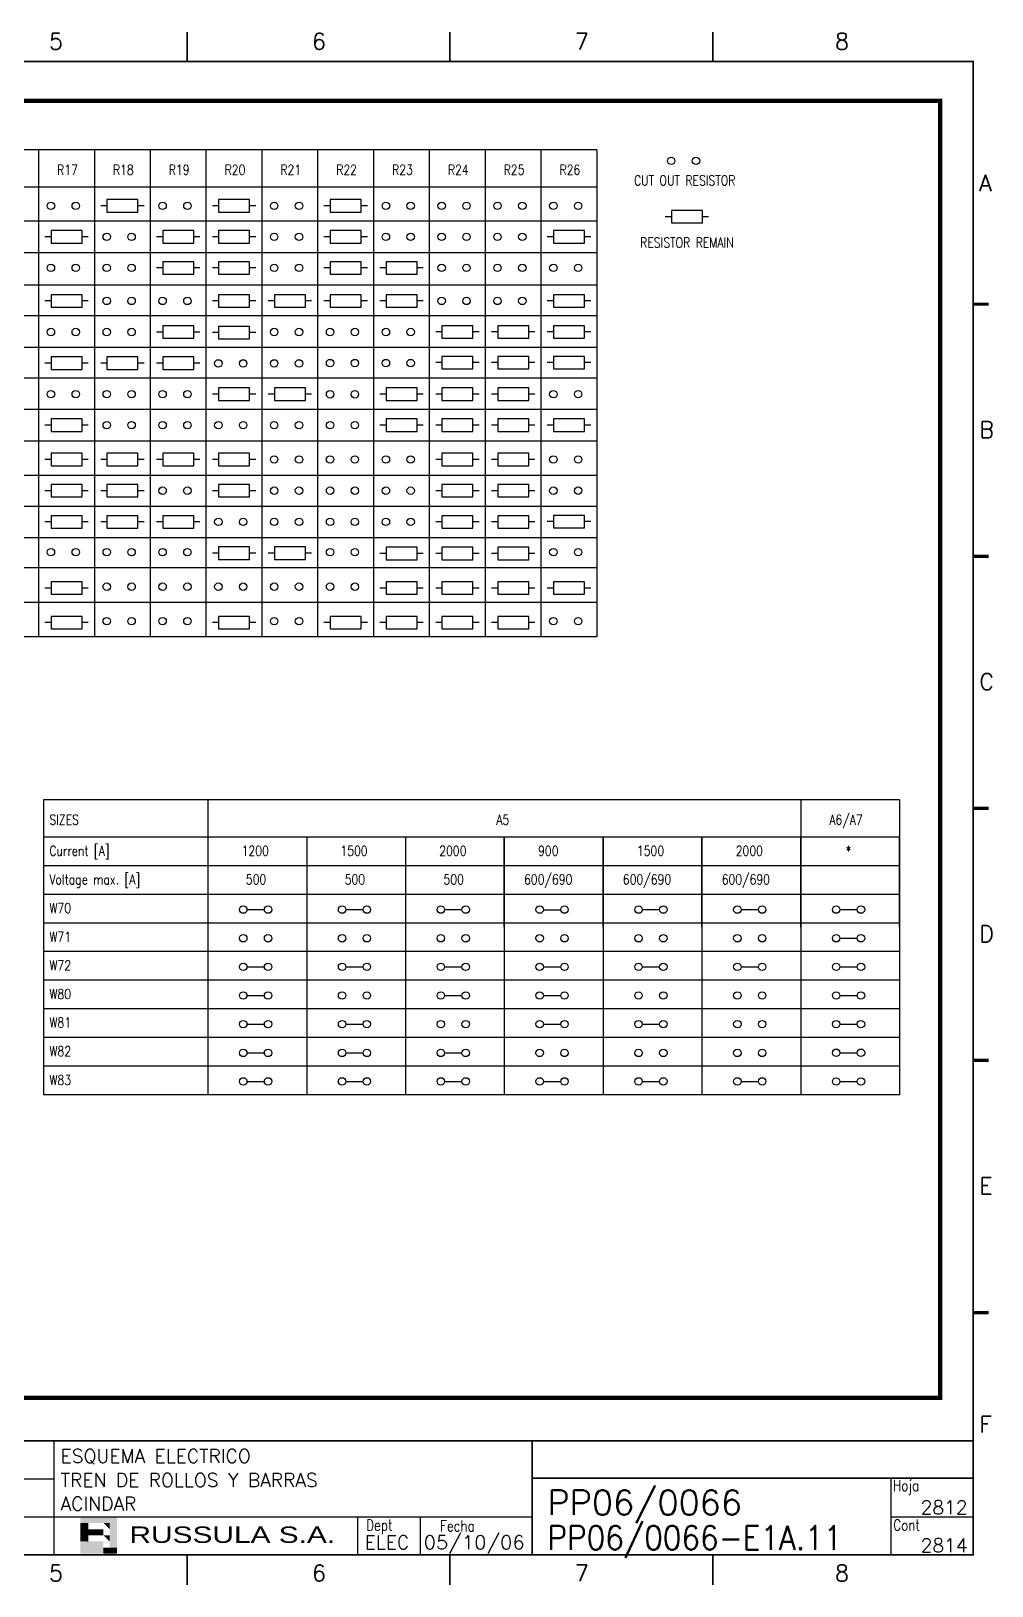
# Model space of a CAD drawing. Extents: x 415 to 809, y 5 to 291.
# Drawn here: x 632.2 to 809.1, y 4.9 to 291 of the extents above; entities that cross this region are included whole.
import ezdxf
from ezdxf.enums import TextEntityAlignment as Align

# ---------------------------------------------------------------- set-up
doc = ezdxf.new("R2010")
doc.units = 0
doc.header["$LTSCALE"] = 10
doc.header["$MEASUREMENT"] = 0
doc.linetypes.add('DASHDOT', pattern=[1, 0.5, -0.25, 0, -0.25])
for name, color, linetype in [('1', 7, 'CONTINUOUS'), ('10', 5, 'CONTINUOUS'), ('2', 7, 'CONTINUOUS'), ('25', 3, 'CONTINUOUS'), ('35', 2, 'CONTINUOUS'), ('DIBUJO', 7, 'CONTINUOUS')]:
    doc.layers.add(name, color=color, linetype=linetype)
doc.styles.add('ABBSTYLE', font='ROMANS.SHX', dxfattribs={"width": 0.8})
doc.styles.add('HELVETICA', font='HELV.SHX')
doc.styles.add('LABEL', font='SIMPLEX', dxfattribs={"width": 0.8, "height": 4})
doc.styles.add('ROMANS', font='ROMANS.SHX')

# ---------------------------------------------------------------- blocks, each defined once
blk = doc.blocks.new('newcajec')
at = {"layer": '1'}
for p, q in [((215.2, 20.8), (215.2, 0)), ((179.4, 13.87), (215.2, 13.87)), ((368, 14.06), (368, 0)), ((179.4, 6.93), (267.63, 6.93)), ((267.63, 6.93), (302.5, 6.93)), ((270.63, 6.91), (270.63, 0)), ((282.07, 6.93), (282.07, 0)), ((368, 6.93), (383, 6.93))]:
    blk.add_line(p, q, dxfattribs=at)
for points in [[(239.5, 272.5, 0.3, 0.3, 0), (239.5, 277.91, 0.3, 0.3, 0)], [(287.5, 272.5, 0.3, 0.3, 0), (287.5, 277.91, 0.3, 0.3, 0)], [(335.5, 272.5, 0.3, 0.3, 0), (335.5, 277.91, 0.3, 0.3, 0)], [(383.01, 228.23, 0.6, 0.6, 0), (385.82, 228.23, 0.6, 0.6, 0)], [(383.01, 182.23, 0.6, 0.6, 0), (385.82, 182.23, 0.6, 0.6, 0)], [(383.01, 136.23, 0.6, 0.6, 0), (385.82, 136.23, 0.6, 0.6, 0)], [(383.01, 90.23, 0.6, 0.6, 0), (385.82, 90.23, 0.6, 0.6, 0)], [(383.01, 44.23, 0.6, 0.6, 0), (385.82, 44.23, 0.6, 0.6, 0)], [(383, 20.8, 0.3, 0.3, 0), (179.4, 20.8, 0.3, 0.3, 0), (179.4, 0, 0.3, 0.3, 0)], [(302.5, 20.8, 0.3, 0.3, 0), (302.5, 0, 0.3, 0.3, 0)], [(302.5, 14, 0.3, 0.3, 0), (383, 14, 0.3, 0.3, 0)], [(239.5, -5.5, 0.3, 0.3, 0), (239.5, -0.09, 0.3, 0.3, 0)], [(287.5, -5.5, 0.3, 0.3, 0), (287.5, -0.09, 0.3, 0.3, 0)], [(335.5, -5.5, 0.3, 0.3, 0), (335.5, -0.09, 0.3, 0.3, 0)]]:
    blk.add_lwpolyline(points, format="xyseb", dxfattribs=at)
at = {"layer": '1', "const_width": 0.3}
blk.add_lwpolyline([(0, 0), (0, 272.5), (383, 272.5), (383, 0)], close=True, dxfattribs=at)
at = {"layer": '2', "color": 14}
for p, q in [((221.42, 4.69), (221.42, 5.81)), ((221.42, 2.47), (221.42, 3.58))]:
    blk.add_line(p, q, dxfattribs=at)
for points in [[(220.05, 5.81), (220.05, 6.92), (226.74, 5.81), (226.74, 6.92)], [(221.42, 2.47), (220.05, 2.47), (221.42, 5.81), (220.05, 5.81)], [(224.25, 5.81), (225.37, 5.81), (225.37, 4.69)], [(225.37, 5.81), (226.74, 5.81), (225.37, 1.35), (226.74, 1.35)], [(221.42, 4.69), (224.25, 4.69), (221.42, 3.58), (224.25, 3.58)], [(224.25, 3.58), (225.37, 3.58), (225.37, 2.47)], [(224.25, 0.24), (224.25, 2.47), (220.05, 0.24), (220.05, 2.47)], [(226.74, 1.35), (226.74, 0.24), (224.25, 1.35), (224.25, 0.24)]]:
    blk.add_solid(points, dxfattribs=at)
at = {"layer": '1', "style": 'ROMANS'}
for s, p in [('5', (214.29, 274.68)), ('6', (262.29, 274.68)), ('7', (310.29, 274.68)), ('8', (357.79, 274.68)), ('A', (384.13, 248.84)), ('B', (384.13, 203.84)), ('C', (384.13, 157.84)), ('D', (384.13, 111.84)), ('E', (384.13, 65.84)), ('F', (384.13, 22.34)), ('5', (214.29, -4.82)), ('6', (262.29, -4.82)), ('7', (310.29, -4.82)), ('8', (357.79, -4.82))]:
    blk.add_text(s, height=3, dxfattribs=at).set_placement(p)
at = {"layer": '1', "style": 'LABEL', "width": 0.8}
for s, p in [('Hoja', (368.38, 11.66)), ('Fecha', (285.71, 4.3)), ('Cont', (368.43, 4.46))]:
    blk.add_text(s, height=2, dxfattribs=at).set_placement(p)
blk.add_text('Dept', height=2, dxfattribs=at).set_placement((274.61, 4.44), align=Align.CENTER)
at = {"layer": '10', "style": 'ROMANS'}
for tag, p in [('REV41', (3.5, 18.74)), ('REV43', (77.7, 18.74)), ('REV31', (3.5, 14.58)), ('REV33', (77.7, 14.58)), ('REV21', (3.5, 10.42)), ('REV23', (77.7, 10.42)), ('REV11', (3.5, 6.27)), ('REV13', (77.7, 6.27))]:
    blk.add_attdef(tag, text='', height=2.5, dxfattribs=at).set_placement(p, align=Align.MIDDLE)
for tag, p, height in [('REV42', (8, 17.49), 2.5), ('SHEETNAME1', (100.5, 15.83), 2.5), ('DESIGNCHECK', (180.74, 14.83), 2.5), ('DOCUMENTTYPE', (216.43, 16.8), 2.5), ('NOTA', (305.32, 15.8), 3), ('REV32', (8, 13.33), 2.5), ('OBJECT', (216.43, 12.4), 2.5), ('REV22', (8, 9.17), 2.5), ('SHEETNAME2', (100.5, 11.67), 2.5), ('ORDER', (305.32, 7.3), 4.5), ('SHEETNAME3', (100.5, 7.51), 2.5), ('DRAWINGCHECK', (180.53, 7.71), 2.5), ('CUSTOMER', (216.43, 8.08), 2.5), ('REV12', (8, 5.01), 2.5), ('SHEETNAME4', (100.5, 3.35), 2.5), ('USER', (180.63, 0.71), 2.5), ('DEPARTMENT', (271.93, 1.05), 2.5), ('DOCUMENT_ID', (305.32, 0.93), 4.4)]:
    blk.add_attdef(tag, p, '', height=height, dxfattribs=at)
for tag, width, p, p2 in [('REV44', 1.221199, (84.53, 17.49), (98.48, 17.49)), ('REV34', 1.221199, (84.53, 13.33), (98.48, 13.33)), ('REV24', 1.221199, (84.53, 9.17), (98.48, 9.17)), ('REV14', 1.221199, (84.53, 5.01), (98.48, 5.01)), ('CREATED2', 7.039915, (282.71, 1.05), (301.14, 1.05))]:
    blk.add_attdef(tag, text='', height=2.5, dxfattribs=dict(at, width=width)).set_placement(p, p2, align=Align.FIT)
for tag, p in [('SHEET', (382, 7.43)), ('NEXTSHEET', (382, 0.5))]:
    blk.add_attdef(tag, text='', height=2.5, dxfattribs=at).set_placement(p, align=Align.RIGHT)
at = {"layer": 'DIBUJO', "color": 14, "style": 'HELVETICA', "width": 1.3}
blk.add_text('RUSSULA S.A.', height=3, dxfattribs=at).set_placement((229, 2.19))

msp = doc.modelspace()

# ---------------------------------------------------------------- linework, layer by layer
at = {"layer": '2', "color": 2}
for p, q in [((736.36, 192.2), (736.36, 179.5)), ((664.77, 149.53), (664.77, 95.27)), ((773.91, 149.53), (773.91, 95.27)), ((682.96, 142.68), (682.96, 95.27)), ((701.15, 142.68), (701.15, 95.27)), ((719.34, 142.68), (719.34, 95.27)), ((719.34, 142.68), (719.34, 126.09)), ((719.34, 126.09), (719.34, 142.68)), ((737.53, 142.68), (737.53, 95.27)), ((737.53, 142.68), (737.53, 126.09)), ((737.53, 126.09), (737.53, 142.68)), ((755.72, 142.68), (755.72, 95.27)), ((755.72, 142.68), (755.72, 126.09)), ((755.72, 126.09), (755.72, 142.68)), ((773.91, 142.68), (773.91, 95.27)), ((773.91, 142.68), (773.91, 126.09)), ((773.91, 126.09), (773.91, 142.68)), ((792.1, 142.68), (792.1, 126.09)), ((792.1, 126.09), (792.1, 142.68))]:
    msp.add_line(p, q, dxfattribs=at)
at = {"layer": '2', "color": 3, "linetype": 'DASHDOT'}
msp.add_lwpolyline([(422.79, 278.14, 0.804, 0.804, 0), (799.59, 278.14, 0.804, 0.804, 0), (799.59, 39.49, 0.804, 0.804, 0), (422.79, 39.49, 0.804, 0.804, 0), (422.79, 278.14, 0.804, 0.804, 0)], format="xyseb", dxfattribs=at)
at = {"layer": '25', "color": 1}
for p, q in [((656.46, 247.42), (655.31, 247.42)), ((662.17, 248.56), (656.46, 248.56)), ((656.46, 248.56), (656.46, 246.28)), ((656.46, 246.28), (662.17, 246.28)), ((662.17, 246.28), (662.17, 248.56)), ((663.31, 247.42), (662.17, 247.42)), ((666.73, 247.42), (665.59, 247.42)), ((672.44, 248.56), (666.73, 248.56)), ((666.73, 248.56), (666.73, 246.28)), ((666.73, 246.28), (672.44, 246.28)), ((672.44, 246.28), (672.44, 248.56)), ((673.58, 247.42), (672.44, 247.42)), ((687.29, 247.42), (686.14, 247.42)), ((693, 248.56), (687.29, 248.56)), ((687.29, 248.56), (687.29, 246.28)), ((687.29, 246.28), (693, 246.28)), ((693, 246.28), (693, 248.56)), ((694.14, 247.42), (693, 247.42)), ((697.56, 247.42), (696.42, 247.42)), ((703.27, 248.56), (697.56, 248.56)), ((697.56, 248.56), (697.56, 246.28)), ((697.56, 246.28), (703.27, 246.28)), ((703.27, 246.28), (703.27, 248.56)), ((704.41, 247.42), (703.27, 247.42))]:
    msp.add_line(p, q, dxfattribs=at)
for centre in [(635.87, 247.42), (640.44, 247.42), (646.15, 247.42), (650.72, 247.42), (676.98, 247.42), (681.55, 247.42), (707.81, 247.42), (712.38, 247.42), (718.09, 247.42), (722.66, 247.42), (728.37, 247.42), (732.93, 247.42)]:
    msp.add_circle(centre, 0.685, dxfattribs=at)
at = {"layer": '35'}
for p, q in [((736.36, 269.13), (450.89, 269.13)), ((736.37, 269.13), (450.9, 269.13)), ((633.59, 269.13), (633.59, 179.5)), ((643.87, 269.13), (643.87, 179.5)), ((654.14, 269.13), (654.14, 179.5)), ((664.42, 269.13), (664.42, 179.5)), ((674.7, 269.13), (674.7, 179.5)), ((684.97, 269.13), (684.97, 179.5)), ((695.25, 269.13), (695.25, 179.5)), ((705.53, 269.13), (705.53, 179.5)), ((715.81, 269.13), (715.81, 179.5)), ((726.08, 269.13), (726.08, 179.5)), ((736.36, 269.13), (736.36, 192.2)), ((736.36, 262.28), (450.89, 262.28)), ((646.18, 258.84), (645.04, 258.84)), ((651.89, 259.98), (646.18, 259.98)), ((646.18, 259.98), (646.18, 257.69)), ((646.18, 257.69), (651.89, 257.69)), ((651.89, 257.69), (651.89, 259.98)), ((653.03, 258.84), (651.89, 258.84)), ((666.73, 258.84), (665.59, 258.84)), ((672.44, 259.98), (666.73, 259.98)), ((666.73, 259.98), (666.73, 257.69)), ((666.73, 257.69), (672.44, 257.69)), ((672.44, 257.69), (672.44, 259.98)), ((673.58, 258.84), (672.44, 258.84)), ((687.29, 258.84), (686.14, 258.84)), ((693, 259.98), (687.29, 259.98)), ((687.29, 259.98), (687.29, 257.69)), ((687.29, 257.69), (693, 257.69)), ((693, 257.69), (693, 259.98)), ((694.14, 258.84), (693, 258.84)), ((755.8, 257.98), (750.09, 257.98)), ((750.09, 257.98), (750.09, 255.69)), ((755.8, 255.69), (755.8, 257.98)), ((736.36, 256.01), (457.76, 256.01)), ((750.09, 256.83), (748.95, 256.83)), ((750.09, 255.69), (755.8, 255.69)), ((756.94, 256.83), (755.8, 256.83)), ((736.36, 250.18), (457.76, 250.18)), ((736.36, 244.26), (457.76, 244.26)), ((736.38, 238.62), (457.74, 238.62)), ((656.46, 235.61), (655.31, 235.61)), ((656.46, 236.75), (656.46, 234.46)), ((662.17, 236.75), (656.46, 236.75)), ((662.17, 234.46), (662.17, 236.75)), ((663.31, 235.61), (662.17, 235.61)), ((707.84, 235.63), (706.7, 235.63)), ((713.55, 236.77), (707.84, 236.77)), ((707.84, 236.77), (707.84, 234.49)), ((713.55, 234.49), (713.55, 236.77)), ((714.69, 235.63), (713.55, 235.63)), ((718.12, 235.63), (716.98, 235.63)), ((723.83, 236.77), (718.12, 236.77)), ((718.12, 236.77), (718.12, 234.49)), ((723.83, 234.49), (723.83, 236.77)), ((724.97, 235.63), (723.83, 235.63)), ((728.39, 235.63), (727.25, 235.63)), ((728.39, 236.77), (728.39, 234.49)), ((734.1, 236.77), (728.39, 236.77)), ((734.1, 234.49), (734.1, 236.77)), ((735.25, 235.63), (734.1, 235.63)), ((736.36, 232.78), (457.76, 232.78)), ((656.46, 234.46), (662.17, 234.46)), ((707.84, 234.49), (713.55, 234.49)), ((718.12, 234.49), (723.83, 234.49)), ((728.39, 234.49), (734.1, 234.49)), ((635.9, 229.9), (634.76, 229.9)), ((641.61, 231.04), (635.9, 231.04)), ((635.9, 231.04), (635.9, 228.75)), ((641.61, 228.75), (641.61, 231.04)), ((642.75, 229.9), (641.61, 229.9)), ((646.18, 229.9), (645.04, 229.9)), ((646.18, 231.04), (646.18, 228.75)), ((651.89, 231.04), (646.18, 231.04)), ((651.89, 228.75), (651.89, 231.04)), ((653.03, 229.9), (651.89, 229.9)), ((656.46, 229.9), (655.31, 229.9)), ((656.46, 231.04), (656.46, 228.75)), ((662.17, 231.04), (656.46, 231.04)), ((662.17, 228.75), (662.17, 231.04)), ((663.31, 229.9), (662.17, 229.9)), ((707.84, 229.98), (706.7, 229.98)), ((707.84, 231.12), (707.84, 228.84)), ((713.55, 231.12), (707.84, 231.12)), ((713.55, 228.84), (713.55, 231.12)), ((714.69, 229.98), (713.55, 229.98)), ((718.12, 229.98), (716.98, 229.98)), ((723.83, 231.12), (718.12, 231.12)), ((718.12, 231.12), (718.12, 228.84)), ((723.83, 228.84), (723.83, 231.12)), ((724.97, 229.98), (723.83, 229.98)), ((728.39, 229.98), (727.25, 229.98)), ((728.39, 231.12), (728.39, 228.84)), ((734.1, 231.12), (728.39, 231.12)), ((734.1, 228.84), (734.1, 231.12)), ((735.25, 229.98), (734.1, 229.98)), ((736.36, 227.13), (457.76, 227.13)), ((635.9, 228.75), (641.61, 228.75)), ((646.18, 228.75), (651.89, 228.75)), ((656.46, 228.75), (662.17, 228.75)), ((707.84, 228.84), (713.55, 228.84)), ((718.12, 228.84), (723.83, 228.84)), ((728.39, 228.84), (734.1, 228.84)), ((736.36, 221.39), (457.76, 221.39)), ((635.9, 218.48), (634.76, 218.48)), ((641.61, 219.62), (635.9, 219.62)), ((635.9, 219.62), (635.9, 217.34)), ((641.61, 217.34), (641.61, 219.62)), ((642.75, 218.48), (641.61, 218.48)), ((697.56, 218.48), (696.42, 218.48)), ((703.27, 219.62), (697.56, 219.62)), ((697.56, 219.62), (697.56, 217.34)), ((703.27, 217.34), (703.27, 219.62)), ((704.41, 218.48), (703.27, 218.48)), ((707.84, 218.48), (706.7, 218.48)), ((707.84, 219.62), (707.84, 217.34)), ((713.55, 219.62), (707.84, 219.62)), ((713.55, 217.34), (713.55, 219.62)), ((714.69, 218.48), (713.55, 218.48)), ((718.12, 218.48), (716.98, 218.48)), ((718.12, 219.62), (718.12, 217.34)), ((723.83, 219.62), (718.12, 219.62)), ((723.83, 217.34), (723.83, 219.62)), ((724.97, 218.48), (723.83, 218.48)), ((728.39, 218.48), (727.25, 218.48)), ((728.39, 219.62), (728.39, 217.34)), ((734.1, 219.62), (728.39, 219.62)), ((734.1, 217.34), (734.1, 219.62)), ((735.25, 218.48), (734.1, 218.48)), ((736.36, 215.56), (457.76, 215.56)), ((635.9, 217.34), (641.61, 217.34)), ((697.56, 217.34), (703.27, 217.34)), ((707.84, 217.34), (713.55, 217.34)), ((718.12, 217.34), (723.83, 217.34)), ((728.39, 217.34), (734.1, 217.34)), ((635.9, 212.16), (634.76, 212.16)), ((641.61, 213.3), (635.9, 213.3)), ((635.9, 213.3), (635.9, 211.01)), ((641.61, 211.01), (641.61, 213.3)), ((642.75, 212.16), (641.61, 212.16)), ((646.18, 212.16), (645.04, 212.16)), ((651.89, 213.3), (646.18, 213.3)), ((646.18, 213.3), (646.18, 211.01)), ((651.89, 211.01), (651.89, 213.3)), ((653.03, 212.16), (651.89, 212.16)), ((656.46, 212.16), (655.31, 212.16)), ((656.46, 213.3), (656.46, 211.01)), ((662.17, 213.3), (656.46, 213.3)), ((662.17, 211.01), (662.17, 213.3)), ((663.31, 212.16), (662.17, 212.16)), ((666.73, 212.16), (665.59, 212.16)), ((672.44, 213.3), (666.73, 213.3)), ((666.73, 213.3), (666.73, 211.01)), ((672.44, 211.01), (672.44, 213.3)), ((673.58, 212.16), (672.44, 212.16)), ((707.84, 212.16), (706.7, 212.16)), ((713.55, 213.3), (707.84, 213.3)), ((707.84, 213.3), (707.84, 211.02)), ((713.55, 211.02), (713.55, 213.3)), ((714.69, 212.16), (713.55, 212.16)), ((718.12, 212.16), (716.98, 212.16)), ((723.83, 213.3), (718.12, 213.3)), ((718.12, 213.3), (718.12, 211.02)), ((723.83, 211.02), (723.83, 213.3)), ((724.97, 212.16), (723.83, 212.16)), ((736.36, 209.24), (457.76, 209.24)), ((635.9, 211.01), (641.61, 211.01)), ((646.18, 211.01), (651.89, 211.01)), ((656.46, 211.01), (662.17, 211.01)), ((666.73, 211.01), (672.44, 211.01)), ((707.84, 211.02), (713.55, 211.02)), ((718.12, 211.02), (723.83, 211.02)), ((635.9, 206.42), (634.76, 206.42)), ((641.61, 207.56), (635.9, 207.56)), ((635.9, 207.56), (635.9, 205.28)), ((641.61, 205.28), (641.61, 207.56)), ((642.75, 206.42), (641.61, 206.42)), ((646.18, 206.42), (645.04, 206.42)), ((646.18, 207.56), (646.18, 205.28)), ((651.89, 207.56), (646.18, 207.56)), ((651.89, 205.28), (651.89, 207.56)), ((653.03, 206.42), (651.89, 206.42)), ((666.73, 206.42), (665.59, 206.42)), ((672.44, 207.56), (666.73, 207.56)), ((666.73, 207.56), (666.73, 205.28)), ((672.44, 205.28), (672.44, 207.56)), ((673.58, 206.42), (672.44, 206.42)), ((707.84, 206.42), (706.7, 206.42)), ((707.84, 207.56), (707.84, 205.28)), ((713.55, 207.56), (707.84, 207.56)), ((713.55, 205.28), (713.55, 207.56)), ((714.69, 206.42), (713.55, 206.42)), ((718.12, 206.42), (716.98, 206.42)), ((723.83, 207.56), (718.12, 207.56)), ((718.12, 207.56), (718.12, 205.28)), ((723.83, 205.28), (723.83, 207.56)), ((724.97, 206.42), (723.83, 206.42)), ((736.36, 203.5), (457.76, 203.5)), ((635.9, 205.28), (641.61, 205.28)), ((646.18, 205.28), (651.89, 205.28)), ((666.73, 205.28), (672.44, 205.28)), ((707.84, 205.28), (713.55, 205.28)), ((718.12, 205.28), (723.83, 205.28)), ((635.9, 200.68), (634.76, 200.68)), ((641.61, 201.82), (635.9, 201.82)), ((635.9, 201.82), (635.9, 199.54)), ((641.61, 199.54), (641.61, 201.82)), ((642.75, 200.68), (641.61, 200.68)), ((646.18, 200.68), (645.04, 200.68)), ((651.89, 201.82), (646.18, 201.82)), ((646.18, 201.82), (646.18, 199.54)), ((651.89, 199.54), (651.89, 201.82)), ((653.03, 200.68), (651.89, 200.68)), ((656.46, 200.68), (655.31, 200.68)), ((656.46, 201.82), (656.46, 199.54)), ((662.17, 201.82), (656.46, 201.82)), ((662.17, 199.54), (662.17, 201.82)), ((663.31, 200.68), (662.17, 200.68)), ((707.84, 200.68), (706.7, 200.68)), ((713.55, 201.82), (707.84, 201.82)), ((707.84, 201.82), (707.84, 199.54)), ((713.55, 199.54), (713.55, 201.82)), ((714.69, 200.68), (713.55, 200.68)), ((718.12, 200.68), (716.98, 200.68)), ((723.83, 201.82), (718.12, 201.82)), ((718.12, 201.82), (718.12, 199.54)), ((723.83, 199.54), (723.83, 201.82)), ((724.97, 200.68), (723.83, 200.68)), ((728.39, 200.74), (727.25, 200.74)), ((728.39, 201.88), (728.39, 199.6)), ((734.1, 201.88), (728.39, 201.88)), ((734.1, 199.6), (734.1, 201.88)), ((735.25, 200.74), (734.1, 200.74)), ((736.36, 197.77), (457.76, 197.77)), ((635.9, 199.54), (641.61, 199.54)), ((646.18, 199.54), (651.89, 199.54)), ((656.46, 199.54), (662.17, 199.54)), ((707.84, 199.54), (713.55, 199.54)), ((718.12, 199.54), (723.83, 199.54)), ((728.39, 199.6), (734.1, 199.6)), ((697.56, 194.85), (696.42, 194.85)), ((697.56, 196), (697.56, 193.71)), ((703.27, 196), (697.56, 196)), ((703.27, 193.71), (703.27, 196)), ((704.41, 194.85), (703.27, 194.85)), ((707.84, 194.85), (706.7, 194.85)), ((707.84, 196), (707.84, 193.71)), ((713.55, 196), (707.84, 196)), ((713.55, 193.71), (713.55, 196)), ((714.69, 194.85), (713.55, 194.85)), ((718.12, 194.85), (716.98, 194.85)), ((718.12, 196), (718.12, 193.71)), ((723.83, 196), (718.12, 196)), ((723.83, 193.71), (723.83, 196)), ((724.97, 194.85), (723.83, 194.85)), ((736.36, 192.2), (457.76, 192.2)), ((697.56, 193.71), (703.27, 193.71)), ((707.84, 193.71), (713.55, 193.71)), ((718.12, 193.71), (723.83, 193.71)), ((641.61, 189.65), (635.9, 189.65)), ((635.9, 189.65), (635.9, 187.36)), ((641.61, 187.36), (641.61, 189.65)), ((703.27, 189.65), (697.56, 189.65)), ((697.56, 189.65), (697.56, 187.36)), ((703.27, 187.36), (703.27, 189.65)), ((713.55, 189.65), (707.84, 189.65)), ((707.84, 189.65), (707.84, 187.36)), ((713.55, 187.36), (713.55, 189.65)), ((723.83, 189.65), (718.12, 189.65)), ((718.12, 189.65), (718.12, 187.36)), ((723.83, 187.36), (723.83, 189.65)), ((734.1, 189.65), (728.39, 189.65)), ((728.39, 189.65), (728.39, 187.36)), ((734.1, 187.36), (734.1, 189.65)), ((635.9, 188.5), (634.76, 188.5)), ((635.9, 187.36), (641.61, 187.36)), ((642.75, 188.5), (641.61, 188.5)), ((697.56, 188.5), (696.42, 188.5)), ((697.56, 187.36), (703.27, 187.36)), ((704.41, 188.5), (703.27, 188.5)), ((707.84, 188.5), (706.7, 188.5)), ((707.84, 187.36), (713.55, 187.36)), ((714.69, 188.5), (713.55, 188.5)), ((718.12, 188.5), (716.98, 188.5)), ((718.12, 187.36), (723.83, 187.36)), ((724.97, 188.5), (723.83, 188.5)), ((728.39, 188.5), (727.25, 188.5)), ((728.39, 187.36), (734.1, 187.36)), ((735.25, 188.5), (734.1, 188.5)), ((736.36, 185.85), (457.74, 185.85)), ((641.61, 183.3), (635.9, 183.3)), ((635.9, 183.3), (635.9, 181.01)), ((641.61, 181.01), (641.61, 183.3)), ((672.44, 183.3), (666.73, 183.3)), ((666.73, 183.3), (666.73, 181.01)), ((672.44, 181.01), (672.44, 183.3)), ((693, 183.3), (687.29, 183.3)), ((687.29, 183.3), (687.29, 181.01)), ((693, 181.01), (693, 183.3)), ((703.27, 183.3), (697.56, 183.3)), ((697.56, 183.3), (697.56, 181.01)), ((703.27, 181.01), (703.27, 183.3)), ((713.55, 183.3), (707.84, 183.3)), ((707.84, 183.3), (707.84, 181.01)), ((713.55, 181.01), (713.55, 183.3)), ((723.83, 183.3), (718.12, 183.3)), ((718.12, 183.3), (718.12, 181.01)), ((723.83, 181.01), (723.83, 183.3)), ((635.9, 182.15), (634.76, 182.15)), ((635.9, 181.01), (641.61, 181.01)), ((642.75, 182.15), (641.61, 182.15)), ((666.73, 182.15), (665.59, 182.15)), ((666.73, 181.01), (672.44, 181.01)), ((673.58, 182.15), (672.44, 182.15)), ((687.29, 182.15), (686.14, 182.15)), ((687.29, 181.01), (693, 181.01)), ((694.14, 182.15), (693, 182.15)), ((697.56, 182.15), (696.42, 182.15)), ((697.56, 181.01), (703.27, 181.01)), ((704.41, 182.15), (703.27, 182.15)), ((707.84, 182.15), (706.7, 182.15)), ((707.84, 181.01), (713.55, 181.01)), ((714.69, 182.15), (713.55, 182.15)), ((718.12, 182.15), (716.98, 182.15)), ((718.12, 181.01), (723.83, 181.01)), ((724.97, 182.15), (723.83, 182.15)), ((736.36, 179.5), (450.89, 179.5)), ((792.06, 149.53), (634.49, 149.53)), ((634.49, 149.53), (634.49, 95.27)), ((792.06, 149.53), (792.06, 95.27)), ((792.06, 142.68), (634.49, 142.68)), ((792.06, 137.41), (634.49, 137.41)), ((792.06, 132.14), (634.49, 132.14)), ((690.16, 129.34), (693.36, 129.34)), ((726.54, 129.31), (729.74, 129.31)), ((762.92, 129.34), (766.12, 129.34)), ((792.06, 126.87), (634.49, 126.87)), ((792.06, 121.61), (634.49, 121.61)), ((690.16, 118.8), (693.36, 118.8)), ((726.54, 118.8), (729.74, 118.8)), ((762.92, 118.8), (766.12, 118.8)), ((792.06, 116.34), (634.49, 116.34)), ((726.54, 113.54), (729.74, 113.54)), ((792.06, 111.07), (634.49, 111.07)), ((690.16, 108.27), (693.36, 108.27)), ((726.54, 108.27), (729.74, 108.27)), ((792.06, 105.8), (634.49, 105.8)), ((792.06, 100.51), (634.49, 100.51)), ((690.16, 102.97), (693.36, 102.97)), ((690.16, 97.73), (693.36, 97.73)), ((726.54, 97.73), (729.74, 97.73)), ((762.92, 97.73), (766.12, 97.73)), ((792.06, 95.27), (634.49, 95.27))]:
    msp.add_line(p, q, dxfattribs=at)
at = {"layer": '35', "color": 2}
for p, q in [((635.9, 253.13), (634.76, 253.13)), ((641.61, 254.27), (635.9, 254.27)), ((635.9, 254.27), (635.9, 251.98)), ((635.9, 251.98), (641.61, 251.98)), ((641.61, 251.98), (641.61, 254.27)), ((642.75, 253.13), (641.61, 253.13)), ((656.46, 253.13), (655.31, 253.13)), ((662.17, 254.27), (656.46, 254.27)), ((656.46, 254.27), (656.46, 251.98)), ((656.46, 251.98), (662.17, 251.98)), ((662.17, 251.98), (662.17, 254.27)), ((663.31, 253.13), (662.17, 253.13)), ((666.73, 253.13), (665.59, 253.13)), ((672.44, 254.27), (666.73, 254.27)), ((666.73, 254.27), (666.73, 251.98)), ((666.73, 251.98), (672.44, 251.98)), ((672.44, 251.98), (672.44, 254.27)), ((673.58, 253.13), (672.44, 253.13)), ((687.29, 253.13), (686.14, 253.13)), ((693, 254.27), (687.29, 254.27)), ((687.29, 254.27), (687.29, 251.98)), ((687.29, 251.98), (693, 251.98)), ((693, 251.98), (693, 254.27)), ((694.14, 253.13), (693, 253.13)), ((728.39, 253.13), (727.25, 253.13)), ((734.1, 254.27), (728.39, 254.27)), ((728.39, 254.27), (728.39, 251.98)), ((728.39, 251.98), (734.1, 251.98)), ((734.1, 251.98), (734.1, 254.27)), ((735.25, 253.13), (734.1, 253.13)), ((635.9, 241.34), (634.76, 241.34)), ((635.9, 242.48), (635.9, 240.2)), ((641.61, 242.48), (635.9, 242.48)), ((641.61, 240.2), (641.61, 242.48)), ((642.75, 241.34), (641.61, 241.34)), ((666.73, 241.34), (665.59, 241.34)), ((666.73, 242.48), (666.73, 240.2)), ((672.44, 242.48), (666.73, 242.48)), ((672.44, 240.2), (672.44, 242.48)), ((673.58, 241.34), (672.44, 241.34)), ((677.01, 241.34), (675.87, 241.34)), ((677.01, 242.48), (677.01, 240.2)), ((682.72, 242.48), (677.01, 242.48)), ((682.72, 240.2), (682.72, 242.48)), ((683.86, 241.34), (682.72, 241.34)), ((687.29, 241.34), (686.14, 241.34)), ((687.29, 242.48), (687.29, 240.2)), ((693, 242.48), (687.29, 242.48)), ((693, 240.2), (693, 242.48)), ((694.14, 241.34), (693, 241.34)), ((697.56, 241.34), (696.42, 241.34)), ((697.56, 242.48), (697.56, 240.2)), ((703.27, 242.48), (697.56, 242.48)), ((703.27, 240.2), (703.27, 242.48)), ((704.41, 241.34), (703.27, 241.34)), ((728.39, 241.34), (727.25, 241.34)), ((728.39, 242.48), (728.39, 240.2)), ((734.1, 242.48), (728.39, 242.48)), ((734.1, 240.2), (734.1, 242.48)), ((735.25, 241.34), (734.1, 241.34)), ((635.9, 240.2), (641.61, 240.2)), ((666.73, 240.2), (672.44, 240.2)), ((677.01, 240.2), (682.72, 240.2)), ((687.29, 240.2), (693, 240.2)), ((697.56, 240.2), (703.27, 240.2)), ((728.39, 240.2), (734.1, 240.2)), ((666.73, 235.5), (665.59, 235.5)), ((672.44, 236.64), (666.73, 236.64)), ((666.73, 236.64), (666.73, 234.36)), ((672.44, 234.36), (672.44, 236.64)), ((673.58, 235.5), (672.44, 235.5)), ((666.73, 234.36), (672.44, 234.36)), ((666.73, 224.19), (665.59, 224.19)), ((672.44, 225.33), (666.73, 225.33)), ((666.73, 225.33), (666.73, 223.04)), ((672.44, 223.04), (672.44, 225.33)), ((673.58, 224.19), (672.44, 224.19)), ((677.01, 224.19), (675.87, 224.19)), ((682.72, 225.33), (677.01, 225.33)), ((677.01, 225.33), (677.01, 223.04)), ((682.72, 223.04), (682.72, 225.33)), ((683.86, 224.19), (682.72, 224.19)), ((697.56, 224.19), (696.42, 224.19)), ((703.27, 225.33), (697.56, 225.33)), ((697.56, 225.33), (697.56, 223.04)), ((703.27, 223.04), (703.27, 225.33)), ((704.41, 224.19), (703.27, 224.19)), ((707.84, 224.19), (706.7, 224.19)), ((713.55, 225.33), (707.84, 225.33)), ((707.84, 225.33), (707.84, 223.04)), ((713.55, 223.04), (713.55, 225.33)), ((714.69, 224.19), (713.55, 224.19)), ((718.12, 224.19), (716.98, 224.19)), ((723.83, 225.33), (718.12, 225.33)), ((718.12, 225.33), (718.12, 223.04)), ((723.83, 223.04), (723.83, 225.33)), ((724.97, 224.19), (723.83, 224.19)), ((666.73, 223.04), (672.44, 223.04)), ((677.01, 223.04), (682.72, 223.04)), ((697.56, 223.04), (703.27, 223.04)), ((707.84, 223.04), (713.55, 223.04)), ((718.12, 223.04), (723.83, 223.04)), ((666.73, 194.92), (665.59, 194.92)), ((672.44, 196.06), (666.73, 196.06)), ((666.73, 196.06), (666.73, 193.78)), ((672.44, 193.78), (672.44, 196.06)), ((673.58, 194.92), (672.44, 194.92)), ((677.01, 194.92), (675.87, 194.92)), ((677.01, 196.06), (677.01, 193.78)), ((682.72, 196.06), (677.01, 196.06)), ((682.72, 193.78), (682.72, 196.06)), ((683.86, 194.92), (682.72, 194.92)), ((666.73, 193.78), (672.44, 193.78)), ((677.01, 193.78), (682.72, 193.78)), ((671.97, 129.34), (675.16, 129.34)), ((708.35, 129.34), (711.55, 129.34)), ((781.11, 129.34), (784.31, 129.34)), ((781.11, 124.07), (784.31, 124.07)), ((671.97, 118.8), (675.16, 118.8)), ((708.35, 118.8), (711.55, 118.8)), ((781.11, 118.8), (784.31, 118.8)), ((671.97, 113.54), (675.16, 113.54)), ((708.35, 113.54), (711.55, 113.54)), ((781.11, 113.54), (784.31, 113.54)), ((671.97, 108.27), (675.16, 108.27)), ((781.11, 108.27), (784.31, 108.27)), ((671.97, 102.97), (675.16, 102.97)), ((708.35, 102.97), (711.55, 102.97)), ((781.11, 102.97), (784.31, 102.97)), ((671.97, 97.73), (675.16, 97.73)), ((708.35, 97.73), (711.55, 97.73)), ((781.11, 97.73), (784.31, 97.73))]:
    msp.add_line(p, q, dxfattribs=at)
at = {"layer": '35', "color": 1}
for p, q in [((744.73, 129.34), (747.93, 129.34)), ((744.73, 118.8), (747.93, 118.8)), ((744.73, 108.27), (747.93, 108.27)), ((744.73, 97.73), (747.93, 97.73))]:
    msp.add_line(p, q, dxfattribs=at)
at = {"layer": '35'}
for centre in [(750.06, 267.11), (754.63, 267.11), (635.87, 258.84), (640.44, 258.84), (656.43, 258.84), (661, 258.84), (676.98, 258.84), (681.55, 258.84), (697.54, 258.84), (702.1, 258.84), (707.81, 258.84), (712.38, 258.84), (718.09, 258.84), (722.66, 258.84), (728.37, 258.84), (732.93, 258.84), (635.87, 235.61), (640.44, 235.61), (646.15, 235.61), (650.72, 235.61), (676.98, 235.61), (681.55, 235.61), (687.26, 235.61), (691.83, 235.61), (697.54, 235.61), (702.1, 235.61), (666.7, 229.84), (671.27, 229.84), (676.98, 229.84), (681.55, 229.84), (687.26, 229.9), (691.83, 229.9), (697.54, 229.9), (702.1, 229.9), (646.15, 218.48), (650.72, 218.48), (656.43, 218.48), (661, 218.48), (666.7, 218.48), (671.27, 218.48), (676.98, 218.48), (681.55, 218.48), (687.26, 218.48), (691.83, 218.48), (676.98, 212.16), (681.55, 212.16), (687.26, 212.16), (691.83, 212.16), (697.54, 212.16), (702.1, 212.16), (728.37, 212.16), (732.93, 212.16), (656.43, 206.42), (661, 206.42), (676.98, 206.42), (681.55, 206.42), (687.26, 206.42), (691.83, 206.42), (697.54, 206.42), (702.1, 206.42), (728.37, 206.42), (732.93, 206.42), (666.7, 200.68), (671.27, 200.68), (676.98, 200.68), (681.55, 200.68), (687.26, 200.68), (691.83, 200.68), (697.54, 200.68), (702.1, 200.68), (635.87, 195.11), (640.44, 195.11), (646.15, 195.11), (650.72, 195.11), (656.43, 195.11), (661, 195.11), (687.26, 195.11), (691.83, 195.11), (728.37, 195.11), (732.93, 195.11), (646.15, 188.76), (650.72, 188.76), (656.43, 188.76), (661, 188.76), (666.7, 188.76), (671.27, 188.76), (676.98, 188.76), (681.55, 188.76), (687.26, 188.76), (691.83, 188.76), (646.15, 182.41), (650.72, 182.41), (656.43, 182.41), (661, 182.41), (676.98, 182.41), (681.55, 182.41), (728.37, 182.41), (732.93, 182.41), (689.47, 129.34), (694.04, 129.34), (725.85, 129.34), (730.42, 129.34), (762.24, 129.34), (766.8, 129.34), (689.47, 124.07), (694.04, 124.07), (725.85, 124.07), (730.42, 124.07), (762.24, 124.07), (766.8, 124.07), (689.47, 118.8), (694.04, 118.8), (725.85, 118.8), (730.42, 118.8), (762.24, 118.8), (766.8, 118.8), (689.47, 113.54), (694.04, 113.54), (725.85, 113.54), (730.42, 113.54), (762.24, 113.54), (766.8, 113.54), (689.47, 108.27), (694.04, 108.27), (725.85, 108.27), (730.42, 108.27), (762.24, 108.27), (766.8, 108.27), (689.47, 102.97), (694.04, 102.97), (725.85, 102.97), (730.42, 102.97), (762.24, 102.97), (766.8, 102.97), (689.47, 97.73), (694.04, 97.73), (725.85, 97.73), (730.42, 97.73), (762.24, 97.73), (766.8, 97.73)]:
    msp.add_circle(centre, 0.685, dxfattribs=at)
at = {"layer": '35', "color": 2}
for centre in [(646.15, 253.13), (650.72, 253.13), (676.98, 253.13), (681.55, 253.13), (697.54, 253.13), (702.1, 253.13), (707.81, 253.13), (712.38, 253.13), (718.09, 253.13), (722.66, 253.13), (646.15, 241.34), (650.72, 241.34), (656.43, 241.34), (661, 241.34), (707.81, 241.34), (712.38, 241.34), (718.09, 241.34), (722.66, 241.34), (635.87, 224.19), (640.44, 224.19), (646.15, 224.19), (650.72, 224.19), (656.43, 224.19), (661, 224.19), (687.26, 224.16), (691.83, 224.16), (728.37, 224.19), (732.93, 224.19), (671.28, 129.34), (675.85, 129.34), (707.66, 129.34), (712.23, 129.34), (780.43, 129.34), (784.99, 129.34), (671.28, 124.07), (675.85, 124.07), (707.66, 124.07), (712.23, 124.07), (780.43, 124.07), (784.99, 124.07), (671.28, 118.8), (675.85, 118.8), (707.66, 118.8), (712.23, 118.8), (780.43, 118.8), (784.99, 118.8), (671.28, 113.54), (675.85, 113.54), (707.66, 113.54), (712.23, 113.54), (780.43, 113.54), (784.99, 113.54), (671.28, 108.27), (675.85, 108.27), (707.66, 108.27), (712.23, 108.27), (780.43, 108.27), (784.99, 108.27), (671.28, 102.97), (675.85, 102.97), (707.66, 102.97), (712.23, 102.97), (780.43, 103), (784.99, 103), (671.28, 97.73), (675.85, 97.73), (707.66, 97.73), (712.23, 97.73), (780.43, 97.71), (784.99, 97.71)]:
    msp.add_circle(centre, 0.685, dxfattribs=at)
at = {"layer": '35', "color": 1}
for centre in [(744.05, 129.34), (748.61, 129.34), (744.05, 124.07), (748.61, 124.07), (744.05, 118.8), (748.61, 118.8), (744.05, 113.54), (748.61, 113.54), (744.05, 108.27), (748.61, 108.27), (744.05, 102.97), (748.61, 102.97), (744.05, 97.73), (748.61, 97.73)]:
    msp.add_circle(centre, 0.685, dxfattribs=at)

# ---------------------------------------------------------------- block references
at = {"layer": '2', "color": 7}
ref = msp.add_blockref('newcajec', (419.42, 10.6), dxfattribs=dict(at, xscale=1.008375884999968, yscale=1.008375884999992, zscale=1.008375885))
ref.add_attrib('DOCUMENT_ID', 'PP06/0066-E1A.11', (727.3, 11.54), dxfattribs={"layer": '10', "height": 4.4369, "style": 'ROMANS', "width": 0.9})
ref.add_attrib('ORDER', 'PP06/0066', (727.3, 17.96), dxfattribs={"layer": '10', "height": 4.538, "style": 'ROMANS'})
ref.add_attrib('CUSTOMER', 'ACINDAR', (637.66, 18.75), dxfattribs={"layer": '10', "height": 2.521, "style": 'ROMANS'})
ref.add_attrib('OBJECT', 'TREN DE ROLLOS Y BARRAS', (637.66, 23.1), dxfattribs={"layer": '10', "height": 2.5209, "style": 'ROMANS'})
ref.add_attrib('DOCUMENTTYPE', 'ESQUEMA ELECTRICO', (637.66, 27.54), dxfattribs={"layer": '10', "height": 2.5209, "style": 'ROMANS'})
ref.add_attrib('CREATED2', '05/10/06', dxfattribs={"layer": '10', "height": 2.521, "style": 'ROMANS', "width": 0.961976}).set_placement((704.49, 11.65), (723.09, 11.65), align=Align.FIT)
ref.add_attrib('DEPARTMENT', 'ELEC', (693.63, 11.65), dxfattribs={"layer": '10', "height": 2.521, "style": 'ROMANS'})
ref.add_attrib('NEXTSHEET', '2814', dxfattribs={"layer": '10', "height": 2.521, "style": 'ROMANS'}).set_placement((804.62, 11.1), align=Align.RIGHT)
ref.add_attrib('SHEET', '2812', dxfattribs={"layer": '10', "height": 2.521, "style": 'ROMANS'}).set_placement((804.62, 18.09), align=Align.RIGHT)

# ---------------------------------------------------------------- texts
at = {"layer": '25', "style": 'ABBSTYLE', "width": 0.8}
for s, height, p in [('R17', 1.827, (637.02, 264.56)), ('R18', 1.827, (647.29, 264.56)), ('R19', 1.827, (657.57, 264.56)), ('R20', 1.827, (667.85, 264.56)), ('R21', 1.827, (678.12, 264.56)), ('R22', 1.827, (688.4, 264.56)), ('R23', 1.827, (698.68, 264.56)), ('R24', 1.827, (708.95, 264.56)), ('R25', 1.827, (719.23, 264.56)), ('R26', 1.827, (729.51, 264.56)), ('CUT OUT RESISTOR', 1.827, (743.21, 262.59)), ('RESISTOR REMAIN', 1.827, (744.35, 251.17)), ('SIZES', 1.827, (635.58, 144.96)), ('A5', 1.827, (717.86, 144.96)), ('A6/A7', 1.827, (779.18, 144.96)), ('Current [A]', 1.827, (635.58, 139.24)), ('1200', 1.827, (670.98, 139.24)), ('1500', 1.827, (689.17, 139.24)), ('900', 1.827, (725.55, 139.24)), ('1500', 1.827, (743.75, 139.24)), ('2000', 1.827, (761.94, 139.24)), ('*', 1.83, (782.2, 139.24)), ('Voltage max. [A]', 1.827, (635.58, 133.97)), ('500', 1.827, (671.76, 133.97)), ('500', 1.827, (689.95, 133.97)), ('600/690', 1.827, (722.97, 133.97)), ('600/690', 1.827, (741.16, 133.97)), ('600/690', 1.827, (759.35, 133.97)), ('W70', 1.827, (635.58, 128.7)), ('W71', 1.827, (635.58, 123.43)), ('W72', 1.827, (635.58, 118.17)), ('W80', 1.827, (635.58, 112.9)), ('W81', 1.827, (635.58, 107.63)), ('W82', 1.827, (635.58, 102.36)), ('W83', 1.827, (635.58, 97.07))]:
    msp.add_text(s, height=height, dxfattribs=at).set_placement(p)
at = {"layer": '25', "color": 3, "style": 'ABBSTYLE', "width": 0.8}
for s, p in [('2000', (707.36, 139.24)), ('500', (708.14, 133.97))]:
    msp.add_text(s, height=1.827, dxfattribs=at).set_placement(p)

doc.saveas('drawing.dxf')
